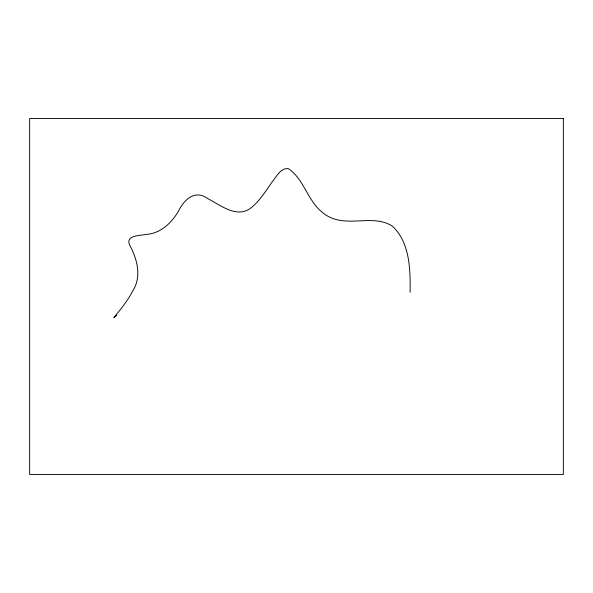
<?xml version="1.0" encoding="UTF-8"?>
<svg xmlns="http://www.w3.org/2000/svg" width="593" height="593" viewBox="0 0 593 593"><rect width="100%" height="100%" fill="white"/><g stroke="black" fill="none" stroke-linecap="round" stroke-linejoin="round"><path stroke-width="0.89" d="M410.148 292.208C410.341 269.593 410.074 242.641 392.329 226.096C374.324 214.651 351.738 225.814 332.503 218.313A32.296 32.296 0 0 1 321.71 211.82C307.389 200.034 303.735 178.893 288.354 168.612C280.504 167.856 276.471 176.788 272.18 181.895C266.027 190.62 260.371 199.937 252.166 206.935C237.889 219.603 220.841 205.311 207.572 198.522C195.201 189.323 184.253 199.478 178.73 210.641C171.896 222.738 160.785 233.412 146.286 234.398C139.829 235.747 123.893 235.065 130.327 246.421C137.546 260.105 141.653 277.131 132.669 291.126C128.414 299.161 123.01 306.507 117.229 313.504C116.591 314.579 110.721 320.554 116.117 315.595M116.717 315.039L116.354 315.372M563.35 118.548L29.65 118.548L29.65 474.452L563.35 474.452L563.35 118.548"/></g></svg>
